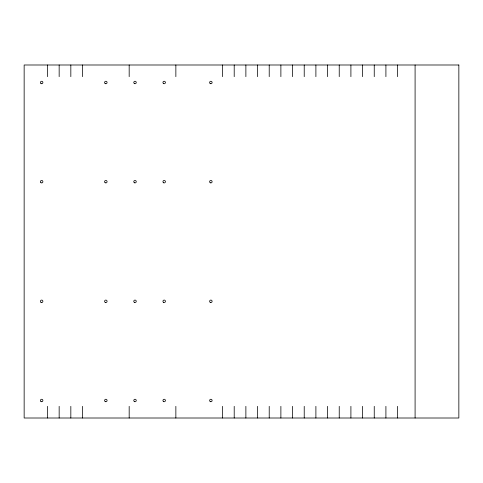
<?xml version="1.0" encoding="UTF-8"?>
<svg xmlns="http://www.w3.org/2000/svg" width="483" height="483" viewBox="0 0 483 483"><rect width="100%" height="100%" fill="white"/><g stroke="black" fill="none" stroke-linecap="round" stroke-linejoin="round"><path stroke-width="0.72" d="M415.09 64.994L415.09 418.006M397.581 64.994L397.581 76.664M397.581 406.336L397.581 418.006M385.911 64.994L385.911 76.664M385.911 406.336L385.911 418.006M374.247 64.994L374.247 76.664M374.247 406.336L374.247 418.006M362.576 64.994L362.576 76.664M362.576 406.336L362.576 418.006M350.906 64.994L350.906 76.664M350.906 406.336L350.906 418.006M339.235 64.994L339.235 76.664M339.235 406.336L339.235 418.006M327.565 64.994L327.565 76.664M327.565 406.336L327.565 418.006M315.894 64.994L315.894 76.664M315.894 406.336L315.894 418.006M304.224 64.994L304.224 76.664M304.224 406.336L304.224 418.006M292.553 64.994L292.553 76.664M292.553 406.336L292.553 418.006M280.883 64.994L280.883 76.664M280.883 406.336L280.883 418.006M269.218 64.994L269.218 76.664M269.218 406.336L269.218 418.006M257.548 64.994L257.548 76.664M257.548 406.336L257.548 418.006M245.877 64.994L245.877 76.664M245.877 406.336L245.877 418.006M234.207 64.994L234.207 76.664M234.207 406.336L234.207 418.006M222.536 64.994L222.536 76.664M222.536 406.336L222.536 418.006M175.86 64.994L175.86 76.664M175.86 406.336L175.86 418.006M129.178 64.994L129.178 76.664M129.178 406.336L129.178 418.006M82.496 64.994L82.496 76.664M82.496 406.336L82.496 418.006M70.832 64.994L70.832 76.664M70.832 406.336L70.832 418.006M59.161 64.994L59.161 76.664M59.161 406.336L59.161 418.006M47.491 64.994L47.491 76.664M47.491 406.336L47.491 418.006M458.85 64.994L24.15 64.994L24.15 418.006L458.85 418.006L458.85 64.994M105.222 302.382A1.238 1.238 0 0 0 107.081 301.307A1.238 1.238 0 0 0 105.222 300.233A1.238 1.238 0 0 0 105.222 302.382M163.568 302.382A1.238 1.238 0 0 0 165.428 301.307A1.238 1.238 0 0 0 163.568 300.233A1.238 1.238 0 0 0 163.568 302.382M41.037 83.571A1.238 1.238 0 0 0 42.896 82.496A1.238 1.238 0 0 0 41.037 81.428A1.238 1.238 0 0 0 41.037 83.571M134.395 302.382A1.238 1.238 0 0 0 136.254 301.307A1.238 1.238 0 0 0 134.395 300.233A1.238 1.238 0 0 0 134.395 302.382M210.244 302.382A1.238 1.238 0 0 0 212.109 301.307A1.238 1.238 0 0 0 210.244 300.233A1.238 1.238 0 0 0 210.244 302.382M163.568 182.767A1.238 1.238 0 0 0 165.428 181.693A1.238 1.238 0 0 0 163.568 180.618A1.238 1.238 0 0 0 163.568 182.767M134.395 182.767A1.238 1.238 0 0 0 136.254 181.693A1.238 1.238 0 0 0 134.395 180.618A1.238 1.238 0 0 0 134.395 182.767M134.395 401.572A1.238 1.238 0 0 0 136.254 400.504A1.238 1.238 0 0 0 134.395 399.429A1.238 1.238 0 0 0 134.395 401.572M210.171 83.529A1.238 1.238 0 0 0 212.103 82.587A1.238 1.238 0 0 0 210.322 81.386A1.238 1.238 0 0 0 210.171 83.529M210.244 401.572A1.238 1.238 0 0 0 212.109 400.504A1.238 1.238 0 0 0 210.244 399.429A1.238 1.238 0 0 0 210.244 401.572M210.244 182.767A1.238 1.238 0 0 0 212.109 181.693A1.238 1.238 0 0 0 210.244 180.618A1.238 1.238 0 0 0 210.244 182.767M105.222 401.572A1.238 1.238 0 0 0 107.081 400.504A1.238 1.238 0 0 0 105.222 399.429A1.238 1.238 0 0 0 105.222 401.572M40.958 182.719A1.238 1.238 0 0 0 42.89 181.783A1.238 1.238 0 0 0 41.115 180.576A1.238 1.238 0 0 0 40.958 182.719M105.143 182.719A1.238 1.238 0 0 0 107.075 181.783A1.238 1.238 0 0 0 105.294 180.576A1.238 1.238 0 0 0 105.143 182.719M163.568 401.572A1.238 1.238 0 0 0 165.428 400.504A1.238 1.238 0 0 0 163.568 399.429A1.238 1.238 0 0 0 163.568 401.572M41.037 401.572A1.238 1.238 0 0 0 42.896 400.504A1.238 1.238 0 0 0 41.037 399.429A1.238 1.238 0 0 0 41.037 401.572M105.143 83.529A1.238 1.238 0 0 0 107.075 82.587A1.238 1.238 0 0 0 105.294 81.386A1.238 1.238 0 0 0 105.143 83.529M134.395 83.571A1.238 1.238 0 0 0 136.254 82.496A1.238 1.238 0 0 0 134.395 81.428A1.238 1.238 0 0 0 134.395 83.571M163.568 83.571A1.238 1.238 0 0 0 165.428 82.496A1.238 1.238 0 0 0 163.568 81.428A1.238 1.238 0 0 0 163.568 83.571M41.037 302.382A1.238 1.238 0 0 0 42.896 301.307A1.238 1.238 0 0 0 41.037 300.233A1.238 1.238 0 0 0 41.037 302.382"/></g></svg>
